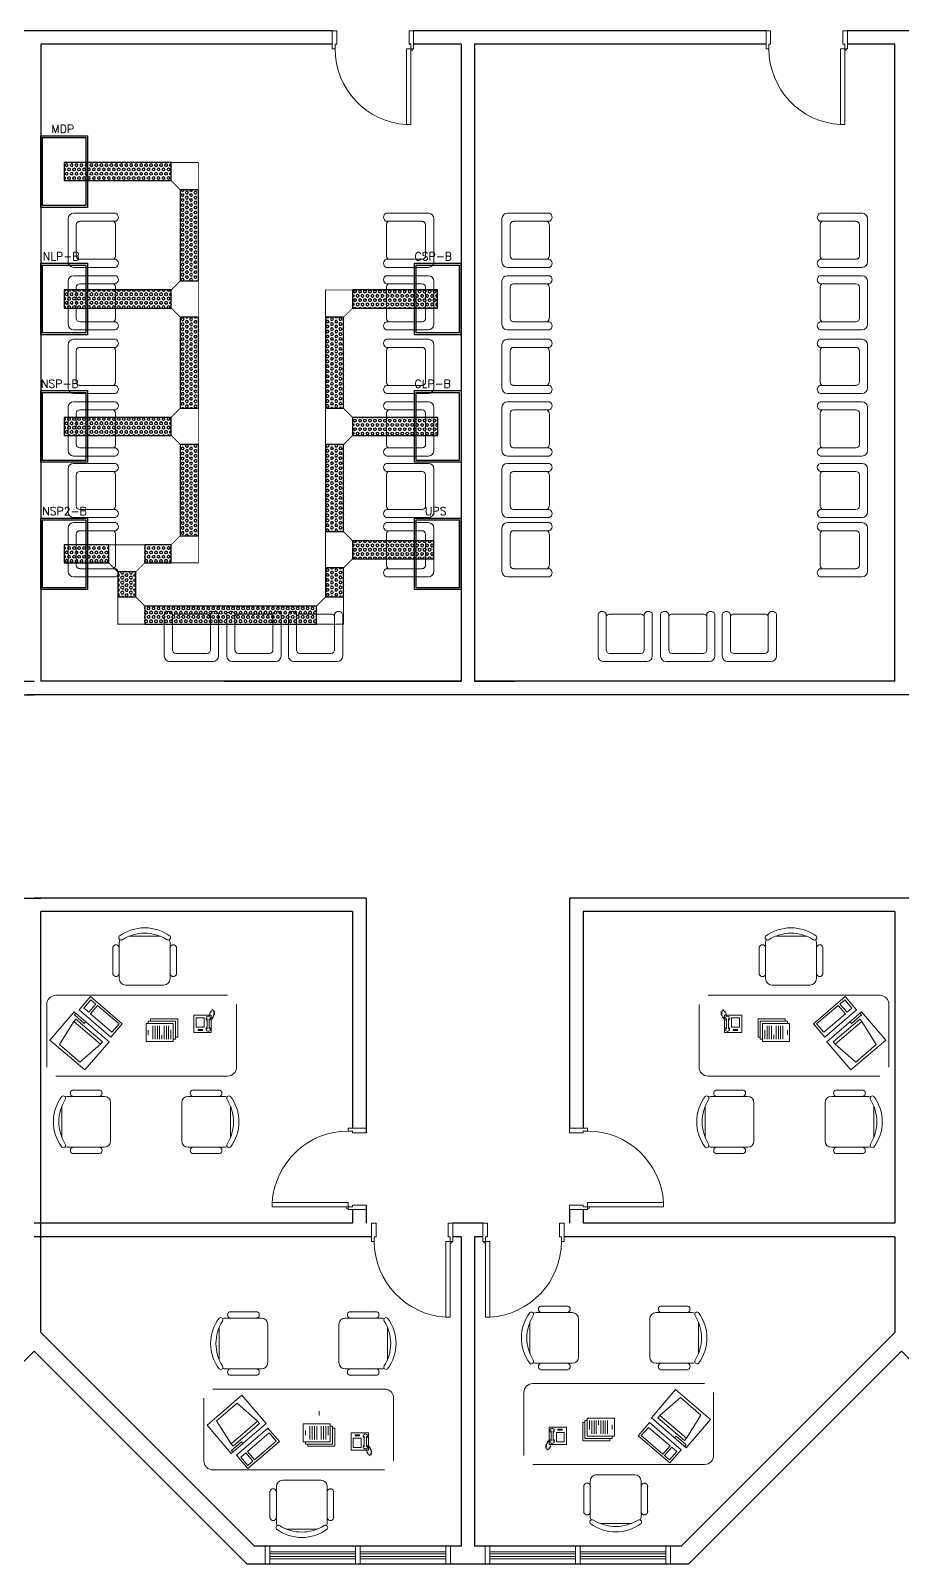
# Model space of a CAD drawing. Extents: x -15 to 135, y 313 to 399.
# Drawn here: x 55.76 to 65.41, y 338.9 to 355.88 of the extents above; entities that cross this region are included whole.
import ezdxf

# ---------------------------------------------------------------- set-up
doc = ezdxf.new("R2010")
doc.units = 0
doc.header["$LTSCALE"] = 0.15
doc.layers.get('0').update_dxf_attribs({"color": 252})
for name, color, linetype in [('0 ARCH', 252, 'Continuous'), ('0 CABLE ROUTING', 252, 'Continuous'), ('CIRCUIT_PRO_LAYER', 7, 'Continuous'), ('CPTOOLS-TRAY', 1, 'Continuous')]:
    doc.layers.add(name, color=color, linetype=linetype)
for name, color, linetype, lineweight in [('anal', 252, 'Continuous', 20), ('DOOR', 252, 'Continuous', 20), ('FUR', 252, 'Continuous', 9), ('sofa', 252, 'Continuous', 9), ('wall', 252, 'Continuous', 30)]:
    doc.layers.add(name, color=color, linetype=linetype, lineweight=lineweight)
doc.styles.add('ROMAND', font='ROMAND.SHX')

# ---------------------------------------------------------------- blocks, each defined once
blk = doc.blocks.new('D90')
at = {"layer": 'DOOR'}
for points in [[(0.03, 0.2), (0.03, 1.04), (0.078, 1.04), (0.078, 0.2)], [(0.03, 0.2), (0, 0.2), (0, 0), (0.05, 0), (0.05, 0.15), (0.03, 0.15)], [(0.87, 0.2), (0.9, 0.2), (0.9, 0), (0.85, 0), (0.85, 0.15), (0.87, 0.15)]]:
    blk.add_lwpolyline(points, close=True, dxfattribs=at)
blk.add_circle((0.02, 0.21), 0.01, dxfattribs=at)
blk.add_arc((0.025, 0.197), 0.845, 0.2218, 86.3889, dxfattribs=at)
blk = doc.blocks.new('CHAIR7')
for p, q in [((5.12, 15.04), (17.88, 15.04)), ((0, 9), (0, -9)), ((20, 12), (3, 12)), ((23, -7.44), (23, 7.44)), ((3, -12), (20, -12)), ((5.12, -15), (17.88, -15))]:
    blk.add_line(p, q)
for centre, radius, start, end in [((5.56, 13.54), 1.56, 73.7398, 286.2602), ((17.44, 13.54), 1.56, 253.7398, 106.2602), ((3, 9), 3, 90, 180), ((20, 9), 3, 62.41556, 90), ((22.34, 11.12), 1.1, 53.30994, 212.02741), ((4.82, 0), 19.64, 327.57575, 32.42425), ((7, 0), 20, 323.1301, 36.8699), ((3, -9), 3, 180, 270), ((5.56, -13.5), 1.56, 73.7398, 286.2602), ((17.44, -13.5), 1.56, 253.7398, 106.2602), ((20, -9), 3, 270, 297.58444), ((22.34, -11.12), 1.1, 147.97259, 306.69006)]:
    blk.add_arc(centre, radius, start, end)
blk = doc.blocks.new('RECTANG')
for p, q in [((1, 1), (0, 1)), ((0, 1), (0, 0)), ((1, 0), (1, 1)), ((0, 0), (1, 0))]:
    blk.add_line(p, q)
blk = doc.blocks.new('IBMAT', base_point=(61, 306))
for p, q in [((75, 307), (75, 306)), ((81, 307), (75, 307)), ((81, 306), (81, 307))]:
    blk.add_line(p, q)
at = {"xscale": 21, "yscale": 17, "zscale": 21}
blk.add_blockref('RECTANG', (61, 306), dxfattribs=at)
blk = doc.blocks.new('KEYBOARD', base_point=(60, 294))
for p, xscale, yscale, zscale in [((60, 294), 19, 8, 19), ((61, 295), 13, 5, 13), ((75, 295), 3, 5, 3)]:
    blk.add_blockref('RECTANG', p, dxfattribs=dict(xscale=xscale, yscale=yscale, zscale=zscale))
blk = doc.blocks.new('FNCOMP')
for p, q in [((-6.64, 16.23), (-8.5, 3.5)), ((6.08, 16.23), (-6.64, 16.23)), ((8, 3.5), (6.08, 16.23)), ((-8.5, 3.5), (-8.5, 2.04)), ((8, 3.5), (-8.5, 3.5)), ((-8.5, 2.04), (8, 2.04)), ((8, 2.04), (8, 3.5))]:
    blk.add_line(p, q)
at = {"xscale": 1.033846153846154, "yscale": 1.033846153846154, "zscale": 1.033846153846154}
for name, p in [('IBMAT', (-10.86, 0)), ('KEYBOARD', (-10.05, -10.5))]:
    blk.add_blockref(name, p, dxfattribs=at)
blk = doc.blocks.new('FNPHONE')
for p, q in [((-9.1, 0.22), (-9.7, 0.02)), ((-8.9, 0.62), (-9.5, 0.42)), ((-8.7, 1.02), (-9.3, 0.82)), ((-8.5, 1.42), (-9.1, 1.22)), ((-8.3, 1.82), (-8.9, 1.62)), ((-7.14, 0.56), (-7.5, -0.58)), ((-7.29, 6.54), (-7.29, 1.54)), ((-6.29, 6.54), (-6.29, 1.54)), ((-3.87, 4.85), (-3.87, 4.85)), ((-3.87, 3.91), (-3.87, 3.91)), ((-3.87, 2.97), (-3.87, 2.97)), ((-3.87, 2.03), (-3.87, 2.03)), ((-2.94, 4.85), (-2.94, 4.85)), ((-2.94, 3.91), (-2.94, 3.91)), ((-2.94, 2.97), (-2.94, 2.97)), ((-2.94, 2.03), (-2.94, 2.03)), ((-2, 4.85), (-2, 4.85)), ((-2, 3.91), (-2, 3.91)), ((-2, 2.97), (-2, 2.97)), ((-2, 2.03), (-2, 2.03)), ((-9.3, -0.18), (-9.9, -0.38)), ((-9.3, -0.58), (-9.9, -0.78)), ((-9.3, -0.98), (-9.9, -1.18)), ((-9.3, -1.38), (-9.9, -1.58)), ((-9.1, -1.78), (-9.7, -1.98)), ((-8.9, -2.18), (-9.5, -2.38)), ((-8.43, -2.46), (-9.03, -2.66)), ((-7.9, -1.98), (-8.5, -2.18)), ((-7.7, -1.58), (-8.3, -1.78)), ((-7.5, -1.18), (-8.1, -1.38)), ((-7.3, -0.78), (-7.9, -0.98))]:
    blk.add_line(p, q)
for centre, start, end in [((-6.79, 6.54), 298.49146, 241.50854), ((-6.79, 1.54), 118.49146, 61.50854)]:
    blk.add_arc(centre, 1.05, start, end)
for p, xscale, yscale, zscale in [((-8.21, 0), 8.20528234483245, 8.104073169521023, 8.20528234483245), ((-4.81, 1.25), 3.75, 4.375, 3.75), ((-4.03, 6.72), 2.03125, 0.46875, 2.03125)]:
    blk.add_blockref('RECTANG', p, dxfattribs=dict(xscale=xscale, yscale=yscale, zscale=zscale))
blk = doc.blocks.new('ARCH')
at = {"layer": 'anal'}
for p, q in [((58.358, 339), (58.358, 339.1)), ((58.358, 339), (58.358, 338.9)), ((58.408, 339.1), (58.408, 338.9)), ((58.408, 339.04), (59.358, 339.04)), ((58.408, 339.015), (59.358, 339.015)), ((58.408, 339), (58.408, 338.9)), ((59.358, 339.1), (59.358, 338.9)), ((59.408, 339.1), (59.408, 338.9)), ((59.408, 339.04), (60.358, 339.04)), ((59.408, 339.015), (60.358, 339.015)), ((60.358, 339.1), (60.358, 338.9)), ((60.358, 339), (60.358, 338.9)), ((60.408, 339), (60.408, 339.1)), ((60.408, 339), (60.408, 338.9)), ((60.792, 339), (60.792, 339.1)), ((62.842, 339.1), (60.792, 339.1)), ((60.792, 339), (60.792, 338.9)), ((60.842, 339.1), (60.842, 338.9)), ((61.792, 339.04), (60.842, 339.04)), ((61.792, 339.015), (60.842, 339.015)), ((60.842, 339), (60.842, 338.9)), ((61.792, 339.1), (61.792, 338.9)), ((61.842, 339.1), (61.842, 338.9)), ((62.792, 339.04), (61.842, 339.04)), ((62.792, 339.015), (61.842, 339.015)), ((62.792, 339.1), (62.792, 338.9)), ((62.792, 339), (62.792, 338.9)), ((62.842, 339), (62.842, 339.1)), ((62.842, 339), (62.842, 338.9)), ((58.408, 338.985), (59.358, 338.985)), ((58.408, 338.96), (59.358, 338.96)), ((59.408, 338.985), (60.358, 338.985)), ((59.408, 338.96), (60.358, 338.96)), ((62.842, 338.9), (60.792, 338.9)), ((61.792, 338.985), (60.842, 338.985)), ((61.792, 338.96), (60.842, 338.96)), ((62.792, 338.985), (61.842, 338.985)), ((62.792, 338.96), (61.842, 338.96))]:
    blk.add_line(p, q, dxfattribs=at)
at = {"layer": 'DOOR'}
for points in [[(59.13, 355.675), (59.1, 355.675), (59.1, 355.875), (59.15, 355.875), (59.15, 355.725), (59.13, 355.725)], [(59.97, 355.675), (60, 355.675), (60, 355.875), (59.95, 355.875), (59.95, 355.725), (59.97, 355.725)], [(63.93, 355.675), (63.9, 355.675), (63.9, 355.875), (63.95, 355.875), (63.95, 355.725), (63.93, 355.725)], [(64.77, 355.675), (64.8, 355.675), (64.8, 355.875), (64.75, 355.875), (64.75, 355.725), (64.77, 355.725)], [(59.97, 355.675), (59.97, 354.835), (59.922, 354.835), (59.922, 355.675)], [(64.77, 355.675), (64.77, 354.835), (64.722, 354.835), (64.722, 355.675)]]:
    blk.add_lwpolyline(points, close=True, dxfattribs=at)
for centre in [(59.98, 355.665), (64.78, 355.665)]:
    blk.add_circle(centre, 0.01, dxfattribs=at)
for centre in [(59.975, 355.678), (64.775, 355.678)]:
    blk.add_arc(centre, 0.845, 180.2218, 266.3889, dxfattribs=at)
at = {"layer": 'FUR'}
for p, q in [((56.177, 353.795), (56.177, 353.315)), ((56.702, 353.855), (56.237, 353.855)), ((56.7, 353.765), (56.305, 353.765)), ((59.698, 353.855), (60.163, 353.855)), ((59.7, 353.765), (60.095, 353.765)), ((60.223, 353.795), (60.223, 353.315)), ((60.977, 353.795), (60.977, 353.315)), ((61.502, 353.855), (61.037, 353.855)), ((61.5, 353.765), (61.105, 353.765)), ((64.498, 353.855), (64.963, 353.855)), ((64.5, 353.765), (64.895, 353.765)), ((65.023, 353.795), (65.023, 353.315)), ((56.267, 353.727), (56.267, 353.382)), ((56.702, 353.39), (56.702, 353.72)), ((59.698, 353.39), (59.698, 353.72)), ((60.133, 353.727), (60.133, 353.382)), ((61.067, 353.727), (61.067, 353.382)), ((61.502, 353.39), (61.502, 353.72)), ((64.498, 353.39), (64.498, 353.72)), ((64.933, 353.727), (64.933, 353.382)), ((56.237, 353.255), (56.702, 353.255)), ((56.305, 353.345), (56.7, 353.345)), ((60.163, 353.255), (59.698, 353.255)), ((60.095, 353.345), (59.7, 353.345)), ((61.037, 353.255), (61.502, 353.255)), ((61.105, 353.345), (61.5, 353.345)), ((64.963, 353.255), (64.498, 353.255)), ((64.895, 353.345), (64.5, 353.345)), ((56.177, 353.103), (56.177, 352.623)), ((56.702, 353.163), (56.237, 353.163)), ((59.698, 353.163), (60.163, 353.163)), ((60.223, 353.103), (60.223, 352.623)), ((60.977, 353.103), (60.977, 352.623)), ((61.502, 353.163), (61.037, 353.163)), ((64.498, 353.163), (64.963, 353.163)), ((65.023, 353.103), (65.023, 352.623)), ((56.267, 353.036), (56.267, 352.691)), ((56.7, 353.073), (56.305, 353.073)), ((56.702, 352.698), (56.702, 353.028)), ((59.698, 352.698), (59.698, 353.028)), ((59.7, 353.073), (60.095, 353.073)), ((60.133, 353.036), (60.133, 352.691)), ((61.067, 353.036), (61.067, 352.691)), ((61.5, 353.073), (61.105, 353.073)), ((61.502, 352.698), (61.502, 353.028)), ((64.498, 352.698), (64.498, 353.028)), ((64.5, 353.073), (64.895, 353.073)), ((64.933, 353.036), (64.933, 352.691)), ((56.305, 352.653), (56.7, 352.653)), ((60.095, 352.653), (59.7, 352.653)), ((61.105, 352.653), (61.5, 352.653)), ((64.895, 352.653), (64.5, 352.653)), ((56.237, 352.563), (56.702, 352.563)), ((56.702, 352.459), (56.237, 352.459)), ((60.163, 352.563), (59.698, 352.563)), ((59.698, 352.459), (60.163, 352.459)), ((61.037, 352.563), (61.502, 352.563)), ((61.502, 352.459), (61.037, 352.459)), ((64.963, 352.563), (64.498, 352.563)), ((64.498, 352.459), (64.963, 352.459)), ((56.177, 352.399), (56.177, 351.919)), ((56.267, 352.332), (56.267, 351.987)), ((56.7, 352.369), (56.305, 352.369)), ((56.702, 351.994), (56.702, 352.324)), ((59.698, 351.994), (59.698, 352.324)), ((59.7, 352.369), (60.095, 352.369)), ((60.133, 352.332), (60.133, 351.987)), ((60.223, 352.399), (60.223, 351.919)), ((60.977, 352.399), (60.977, 351.919)), ((61.067, 352.332), (61.067, 351.987)), ((61.5, 352.369), (61.105, 352.369)), ((61.502, 351.994), (61.502, 352.324)), ((64.498, 351.994), (64.498, 352.324)), ((64.5, 352.369), (64.895, 352.369)), ((64.933, 352.332), (64.933, 351.987)), ((65.023, 352.399), (65.023, 351.919)), ((56.305, 351.949), (56.7, 351.949)), ((60.095, 351.949), (59.7, 351.949)), ((61.105, 351.949), (61.5, 351.949)), ((64.895, 351.949), (64.5, 351.949)), ((56.237, 351.859), (56.702, 351.859)), ((56.702, 351.767), (56.237, 351.767)), ((60.163, 351.859), (59.698, 351.859)), ((59.698, 351.767), (60.163, 351.767)), ((61.037, 351.859), (61.502, 351.859)), ((61.502, 351.767), (61.037, 351.767)), ((64.963, 351.859), (64.498, 351.859)), ((64.498, 351.767), (64.963, 351.767)), ((56.177, 351.707), (56.177, 351.227)), ((56.267, 351.64), (56.267, 351.295)), ((56.7, 351.677), (56.305, 351.677)), ((56.702, 351.302), (56.702, 351.632)), ((59.698, 351.302), (59.698, 351.632)), ((59.7, 351.677), (60.095, 351.677)), ((60.133, 351.64), (60.133, 351.295)), ((60.223, 351.707), (60.223, 351.227)), ((60.977, 351.707), (60.977, 351.227)), ((61.067, 351.64), (61.067, 351.295)), ((61.5, 351.677), (61.105, 351.677)), ((61.502, 351.302), (61.502, 351.632)), ((64.498, 351.302), (64.498, 351.632)), ((64.5, 351.677), (64.895, 351.677)), ((64.933, 351.64), (64.933, 351.295)), ((65.023, 351.707), (65.023, 351.227)), ((56.305, 351.257), (56.7, 351.257)), ((60.095, 351.257), (59.7, 351.257)), ((61.105, 351.257), (61.5, 351.257)), ((64.895, 351.257), (64.5, 351.257)), ((56.237, 351.167), (56.702, 351.167)), ((56.702, 351.086), (56.237, 351.086)), ((60.163, 351.167), (59.698, 351.167)), ((59.698, 351.086), (60.163, 351.086)), ((61.037, 351.167), (61.502, 351.167)), ((61.502, 351.086), (61.037, 351.086)), ((64.963, 351.167), (64.498, 351.167)), ((64.498, 351.086), (64.963, 351.086)), ((56.177, 351.026), (56.177, 350.546)), ((56.267, 350.958), (56.267, 350.613)), ((56.7, 350.996), (56.305, 350.996)), ((56.702, 350.621), (56.702, 350.951)), ((59.698, 350.621), (59.698, 350.951)), ((59.7, 350.996), (60.095, 350.996)), ((60.133, 350.958), (60.133, 350.613)), ((60.223, 351.026), (60.223, 350.546)), ((60.977, 351.026), (60.977, 350.546)), ((61.067, 350.958), (61.067, 350.613)), ((61.5, 350.996), (61.105, 350.996)), ((61.502, 350.621), (61.502, 350.951)), ((64.498, 350.621), (64.498, 350.951)), ((64.5, 350.996), (64.895, 350.996)), ((64.933, 350.958), (64.933, 350.613)), ((65.023, 351.026), (65.023, 350.546)), ((56.305, 350.576), (56.7, 350.576)), ((60.095, 350.576), (59.7, 350.576)), ((61.105, 350.576), (61.5, 350.576)), ((64.895, 350.576), (64.5, 350.576)), ((56.177, 350.37), (56.177, 349.89)), ((56.237, 350.486), (56.702, 350.486)), ((56.702, 350.43), (56.237, 350.43)), ((60.163, 350.486), (59.698, 350.486)), ((59.698, 350.43), (60.163, 350.43)), ((60.223, 350.37), (60.223, 349.89)), ((60.977, 350.37), (60.977, 349.89)), ((61.037, 350.486), (61.502, 350.486)), ((61.502, 350.43), (61.037, 350.43)), ((64.963, 350.486), (64.498, 350.486)), ((64.498, 350.43), (64.963, 350.43)), ((65.023, 350.37), (65.023, 349.89)), ((56.267, 350.303), (56.267, 349.958)), ((56.7, 350.34), (56.305, 350.34)), ((56.702, 349.965), (56.702, 350.295)), ((59.698, 349.965), (59.698, 350.295)), ((59.7, 350.34), (60.095, 350.34)), ((60.133, 350.303), (60.133, 349.958)), ((61.067, 350.303), (61.067, 349.958)), ((61.5, 350.34), (61.105, 350.34)), ((61.502, 349.965), (61.502, 350.295)), ((64.498, 349.965), (64.498, 350.295)), ((64.5, 350.34), (64.895, 350.34)), ((64.933, 350.303), (64.933, 349.958)), ((56.305, 349.92), (56.7, 349.92)), ((60.095, 349.92), (59.7, 349.92)), ((61.105, 349.92), (61.5, 349.92)), ((64.895, 349.92), (64.5, 349.92)), ((56.237, 349.83), (56.702, 349.83)), ((60.163, 349.83), (59.698, 349.83)), ((61.037, 349.83), (61.502, 349.83)), ((64.963, 349.83), (64.498, 349.83)), ((57.241, 349.418), (57.241, 348.953)), ((57.331, 349.416), (57.331, 349.02)), ((57.706, 349.418), (57.376, 349.418)), ((57.751, 349.02), (57.751, 349.416)), ((57.841, 348.953), (57.841, 349.418)), ((57.933, 349.418), (57.933, 348.953)), ((58.023, 349.416), (58.023, 349.02)), ((58.398, 349.418), (58.068, 349.418)), ((58.443, 349.02), (58.443, 349.416)), ((58.533, 348.953), (58.533, 349.418)), ((58.615, 349.418), (58.615, 348.953)), ((58.705, 349.416), (58.705, 349.02)), ((59.08, 349.418), (58.75, 349.418)), ((59.125, 349.02), (59.125, 349.416)), ((59.215, 348.953), (59.215, 349.418)), ((62.041, 349.418), (62.041, 348.953)), ((62.131, 349.416), (62.131, 349.02)), ((62.506, 349.418), (62.176, 349.418)), ((62.551, 349.02), (62.551, 349.416)), ((62.641, 348.953), (62.641, 349.418)), ((62.733, 349.418), (62.733, 348.953)), ((62.823, 349.416), (62.823, 349.02)), ((63.198, 349.418), (62.868, 349.418)), ((63.243, 349.02), (63.243, 349.416)), ((63.333, 348.953), (63.333, 349.418)), ((63.415, 349.418), (63.415, 348.953)), ((63.505, 349.416), (63.505, 349.02)), ((63.88, 349.418), (63.55, 349.418)), ((63.925, 349.02), (63.925, 349.416)), ((64.015, 348.953), (64.015, 349.418)), ((57.301, 348.893), (57.781, 348.893)), ((57.369, 348.983), (57.714, 348.983)), ((57.993, 348.893), (58.473, 348.893)), ((58.061, 348.983), (58.406, 348.983)), ((58.675, 348.893), (59.155, 348.893)), ((58.742, 348.983), (59.087, 348.983)), ((62.101, 348.893), (62.581, 348.893)), ((62.169, 348.983), (62.514, 348.983)), ((62.793, 348.893), (63.273, 348.893)), ((62.861, 348.983), (63.206, 348.983)), ((63.475, 348.893), (63.955, 348.893)), ((63.542, 348.983), (63.887, 348.983))]:
    blk.add_line(p, q, dxfattribs=at)
for centre, major_axis, start_param, end_param in [((56.237, 353.795), (0.0424, 0.0424), 0.785398, 2.356194), ((56.305, 353.727), (-0.0265, 0.0265), -0.785398, 0.785398), ((56.642, 353.72), (-0.0424, 0.0424), 3.926991, 4.775053), ((56.685, 353.81), (-0.0339, 0.0339), 2.685296, 5.122584), ((61.037, 353.795), (0.0424, 0.0424), 0.785398, 2.356194), ((61.105, 353.727), (-0.0265, 0.0265), -0.785398, 0.785398), ((61.442, 353.72), (-0.0424, 0.0424), 3.926991, 4.775053), ((61.485, 353.81), (-0.0339, 0.0339), 2.685296, 5.122584), ((56.237, 353.315), (-0.0424, 0.0424), 0.785398, 2.356194), ((56.305, 353.382), (0.0265, 0.0265), 2.356194, 3.926991), ((56.642, 353.39), (0.0424, 0.0424), 4.649725, 5.497787), ((56.685, 353.3), (0.0339, 0.0339), 4.302194, 6.739482), ((61.037, 353.315), (-0.0424, 0.0424), 0.785398, 2.356194), ((61.105, 353.382), (0.0265, 0.0265), 2.356194, 3.926991), ((61.442, 353.39), (0.0424, 0.0424), 4.649725, 5.497787), ((61.485, 353.3), (0.0339, 0.0339), 4.302194, 6.739482), ((56.237, 353.103), (0.0424, 0.0424), 0.785398, 2.356194), ((56.685, 353.119), (-0.0339, 0.0339), 2.685296, 5.122584), ((61.037, 353.103), (0.0424, 0.0424), 0.785398, 2.356194), ((61.485, 353.119), (-0.0339, 0.0339), 2.685296, 5.122584), ((56.305, 353.036), (-0.0265, 0.0265), -0.785398, 0.785398), ((56.642, 353.028), (-0.0424, 0.0424), 3.926991, 4.775053), ((61.105, 353.036), (-0.0265, 0.0265), -0.785398, 0.785398), ((61.442, 353.028), (-0.0424, 0.0424), 3.926991, 4.775053), ((56.237, 352.623), (-0.0424, 0.0424), 0.785398, 2.356194), ((56.305, 352.691), (0.0265, 0.0265), 2.356194, 3.926991), ((56.642, 352.698), (0.0424, 0.0424), 4.649725, 5.497787), ((56.685, 352.608), (0.0339, 0.0339), 4.302194, 6.739482), ((61.037, 352.623), (-0.0424, 0.0424), 0.785398, 2.356194), ((61.105, 352.691), (0.0265, 0.0265), 2.356194, 3.926991), ((61.442, 352.698), (0.0424, 0.0424), 4.649725, 5.497787), ((61.485, 352.608), (0.0339, 0.0339), 4.302194, 6.739482), ((56.237, 352.399), (0.0424, 0.0424), 0.785398, 2.356194), ((56.685, 352.415), (-0.0339, 0.0339), 2.685296, 5.122584), ((61.037, 352.399), (0.0424, 0.0424), 0.785398, 2.356194), ((61.485, 352.415), (-0.0339, 0.0339), 2.685296, 5.122584), ((56.305, 352.332), (-0.0265, 0.0265), -0.785398, 0.785398), ((56.642, 352.324), (-0.0424, 0.0424), 3.926991, 4.775053), ((61.105, 352.332), (-0.0265, 0.0265), -0.785398, 0.785398), ((61.442, 352.324), (-0.0424, 0.0424), 3.926991, 4.775053), ((56.237, 351.919), (-0.0424, 0.0424), 0.785398, 2.356194), ((56.305, 351.987), (0.0265, 0.0265), 2.356194, 3.926991), ((56.642, 351.994), (0.0424, 0.0424), 4.649725, 5.497787), ((56.685, 351.904), (0.0339, 0.0339), 4.302194, 6.739482), ((61.037, 351.919), (-0.0424, 0.0424), 0.785398, 2.356194), ((61.105, 351.987), (0.0265, 0.0265), 2.356194, 3.926991), ((61.442, 351.994), (0.0424, 0.0424), 4.649725, 5.497787), ((61.485, 351.904), (0.0339, 0.0339), 4.302194, 6.739482), ((56.237, 351.707), (0.0424, 0.0424), 0.785398, 2.356194), ((56.685, 351.723), (-0.0339, 0.0339), 2.685296, 5.122584), ((61.037, 351.707), (0.0424, 0.0424), 0.785398, 2.356194), ((61.485, 351.723), (-0.0339, 0.0339), 2.685296, 5.122584), ((56.305, 351.64), (-0.0265, 0.0265), -0.785398, 0.785398), ((56.642, 351.632), (-0.0424, 0.0424), 3.926991, 4.775053), ((61.105, 351.64), (-0.0265, 0.0265), -0.785398, 0.785398), ((61.442, 351.632), (-0.0424, 0.0424), 3.926991, 4.775053), ((56.237, 351.227), (-0.0424, 0.0424), 0.785398, 2.356194), ((56.305, 351.295), (0.0265, 0.0265), 2.356194, 3.926991), ((56.642, 351.302), (0.0424, 0.0424), 4.649725, 5.497787), ((56.685, 351.212), (0.0339, 0.0339), 4.302194, 6.739482), ((61.037, 351.227), (-0.0424, 0.0424), 0.785398, 2.356194), ((61.105, 351.295), (0.0265, 0.0265), 2.356194, 3.926991), ((61.442, 351.302), (0.0424, 0.0424), 4.649725, 5.497787), ((61.485, 351.212), (0.0339, 0.0339), 4.302194, 6.739482), ((56.237, 351.026), (0.0424, 0.0424), 0.785398, 2.356194), ((56.685, 351.041), (-0.0339, 0.0339), 2.685296, 5.122584), ((61.037, 351.026), (0.0424, 0.0424), 0.785398, 2.356194), ((61.485, 351.041), (-0.0339, 0.0339), 2.685296, 5.122584), ((56.305, 350.958), (-0.0265, 0.0265), -0.785398, 0.785398), ((56.642, 350.951), (-0.0424, 0.0424), 3.926991, 4.775053), ((61.105, 350.958), (-0.0265, 0.0265), -0.785398, 0.785398), ((61.442, 350.951), (-0.0424, 0.0424), 3.926991, 4.775053), ((56.237, 350.546), (-0.0424, 0.0424), 0.785398, 2.356194), ((56.305, 350.613), (0.0265, 0.0265), 2.356194, 3.926991), ((56.642, 350.621), (0.0424, 0.0424), 4.649725, 5.497787), ((56.685, 350.53), (0.0339, 0.0339), 4.302194, 6.739482), ((61.037, 350.546), (-0.0424, 0.0424), 0.785398, 2.356194), ((61.105, 350.613), (0.0265, 0.0265), 2.356194, 3.926991), ((61.442, 350.621), (0.0424, 0.0424), 4.649725, 5.497787), ((61.485, 350.53), (0.0339, 0.0339), 4.302194, 6.739482), ((56.237, 350.37), (0.0424, 0.0424), 0.785398, 2.356194), ((56.685, 350.385), (-0.0339, 0.0339), 2.685296, 5.122584), ((61.037, 350.37), (0.0424, 0.0424), 0.785398, 2.356194), ((61.485, 350.385), (-0.0339, 0.0339), 2.685296, 5.122584), ((56.305, 350.303), (-0.0265, 0.0265), -0.785398, 0.785398), ((56.642, 350.295), (-0.0424, 0.0424), 3.926991, 4.775053), ((61.105, 350.303), (-0.0265, 0.0265), -0.785398, 0.785398), ((61.442, 350.295), (-0.0424, 0.0424), 3.926991, 4.775053), ((56.237, 349.89), (-0.0424, 0.0424), 0.785398, 2.356194), ((56.305, 349.958), (0.0265, 0.0265), 2.356194, 3.926991), ((56.642, 349.965), (0.0424, 0.0424), 4.649725, 5.497787), ((56.685, 349.875), (0.0339, 0.0339), 4.302194, 6.739482), ((61.037, 349.89), (-0.0424, 0.0424), 0.785398, 2.356194), ((61.105, 349.958), (0.0265, 0.0265), 2.356194, 3.926991), ((61.442, 349.965), (0.0424, 0.0424), 4.649725, 5.497787), ((61.485, 349.875), (0.0339, 0.0339), 4.302194, 6.739482), ((57.286, 349.4), (0.0339, 0.0339), 5.826889, 8.264177), ((57.376, 349.358), (0.0424, 0.0424), 0.785398, 1.63346), ((57.706, 349.358), (-0.0424, 0.0424), 4.649725, 5.497787), ((57.797, 349.4), (-0.0339, 0.0339), 4.302194, 6.739482), ((57.978, 349.4), (0.0339, 0.0339), 5.826889, 8.264177), ((58.068, 349.358), (0.0424, 0.0424), 0.785398, 1.63346), ((58.398, 349.358), (-0.0424, 0.0424), 4.649725, 5.497787), ((58.488, 349.4), (-0.0339, 0.0339), 4.302194, 6.739482), ((58.659, 349.4), (0.0339, 0.0339), 5.826889, 8.264177), ((58.75, 349.358), (0.0424, 0.0424), 0.785398, 1.63346), ((59.08, 349.358), (-0.0424, 0.0424), 4.649725, 5.497787), ((59.17, 349.4), (-0.0339, 0.0339), 4.302194, 6.739482), ((62.086, 349.4), (0.0339, 0.0339), 5.826889, 8.264177), ((62.176, 349.358), (0.0424, 0.0424), 0.785398, 1.63346), ((62.506, 349.358), (-0.0424, 0.0424), 4.649725, 5.497787), ((62.597, 349.4), (-0.0339, 0.0339), 4.302194, 6.739482), ((62.778, 349.4), (0.0339, 0.0339), 5.826889, 8.264177), ((62.868, 349.358), (0.0424, 0.0424), 0.785398, 1.63346), ((63.198, 349.358), (-0.0424, 0.0424), 4.649725, 5.497787), ((63.288, 349.4), (-0.0339, 0.0339), 4.302194, 6.739482), ((63.459, 349.4), (0.0339, 0.0339), 5.826889, 8.264177), ((63.55, 349.358), (0.0424, 0.0424), 0.785398, 1.63346), ((63.88, 349.358), (-0.0424, 0.0424), 4.649725, 5.497787), ((63.97, 349.4), (-0.0339, 0.0339), 4.302194, 6.739482), ((57.369, 349.02), (0.0265, 0.0265), 2.356194, 3.926991), ((57.714, 349.02), (-0.0265, 0.0265), 2.356194, 3.926991), ((58.061, 349.02), (0.0265, 0.0265), 2.356194, 3.926991), ((58.406, 349.02), (-0.0265, 0.0265), 2.356194, 3.926991), ((58.742, 349.02), (0.0265, 0.0265), 2.356194, 3.926991), ((59.087, 349.02), (-0.0265, 0.0265), 2.356194, 3.926991), ((62.169, 349.02), (0.0265, 0.0265), 2.356194, 3.926991), ((62.514, 349.02), (-0.0265, 0.0265), 2.356194, 3.926991), ((62.861, 349.02), (0.0265, 0.0265), 2.356194, 3.926991), ((63.206, 349.02), (-0.0265, 0.0265), 2.356194, 3.926991), ((63.542, 349.02), (0.0265, 0.0265), 2.356194, 3.926991), ((63.887, 349.02), (-0.0265, 0.0265), 2.356194, 3.926991), ((57.301, 348.953), (-0.0424, 0.0424), 0.785398, 2.356194), ((57.781, 348.953), (0.0424, 0.0424), 3.926991, 5.497787), ((57.993, 348.953), (-0.0424, 0.0424), 0.785398, 2.356194), ((58.473, 348.953), (0.0424, 0.0424), 3.926991, 5.497787), ((58.675, 348.953), (-0.0424, 0.0424), 0.785398, 2.356194), ((59.155, 348.953), (0.0424, 0.0424), 3.926991, 5.497787), ((62.101, 348.953), (-0.0424, 0.0424), 0.785398, 2.356194), ((62.581, 348.953), (0.0424, 0.0424), 3.926991, 5.497787), ((62.793, 348.953), (-0.0424, 0.0424), 0.785398, 2.356194), ((63.273, 348.953), (0.0424, 0.0424), 3.926991, 5.497787), ((63.475, 348.953), (-0.0424, 0.0424), 0.785398, 2.356194), ((63.955, 348.953), (0.0424, 0.0424), 3.926991, 5.497787)]:
    blk.add_ellipse(centre, major_axis=major_axis, ratio=1, start_param=start_param, end_param=end_param, dxfattribs=at)
at = {"layer": 'FUR', "extrusion": (0, 0, -1)}
for centre, major_axis, start_param, end_param in [((59.715, 353.81), (0.0339, 0.0339), 2.685296, 5.122584), ((59.758, 353.72), (0.0424, 0.0424), 3.926991, 4.775053), ((60.095, 353.727), (0.0265, 0.0265), -0.785398, 0.785398), ((60.163, 353.795), (-0.0424, 0.0424), 0.785398, 2.356194), ((64.515, 353.81), (0.0339, 0.0339), 2.685296, 5.122584), ((64.558, 353.72), (0.0424, 0.0424), 3.926991, 4.775053), ((64.895, 353.727), (0.0265, 0.0265), -0.785398, 0.785398), ((64.963, 353.795), (-0.0424, 0.0424), 0.785398, 2.356194), ((59.715, 353.3), (-0.0339, 0.0339), 4.302194, 6.739482), ((59.758, 353.39), (-0.0424, 0.0424), 4.649725, 5.497787), ((60.095, 353.382), (-0.0265, 0.0265), 2.356194, 3.926991), ((60.163, 353.315), (0.0424, 0.0424), 0.785398, 2.356194), ((64.515, 353.3), (-0.0339, 0.0339), 4.302194, 6.739482), ((64.558, 353.39), (-0.0424, 0.0424), 4.649725, 5.497787), ((64.895, 353.382), (-0.0265, 0.0265), 2.356194, 3.926991), ((64.963, 353.315), (0.0424, 0.0424), 0.785398, 2.356194), ((59.715, 353.119), (0.0339, 0.0339), 2.685296, 5.122584), ((60.163, 353.103), (-0.0424, 0.0424), 0.785398, 2.356194), ((64.515, 353.119), (0.0339, 0.0339), 2.685296, 5.122584), ((64.963, 353.103), (-0.0424, 0.0424), 0.785398, 2.356194), ((59.758, 353.028), (0.0424, 0.0424), 3.926991, 4.775053), ((60.095, 353.036), (0.0265, 0.0265), -0.785398, 0.785398), ((64.558, 353.028), (0.0424, 0.0424), 3.926991, 4.775053), ((64.895, 353.036), (0.0265, 0.0265), -0.785398, 0.785398), ((59.715, 352.608), (-0.0339, 0.0339), 4.302194, 6.739482), ((59.758, 352.698), (-0.0424, 0.0424), 4.649725, 5.497787), ((60.095, 352.691), (-0.0265, 0.0265), 2.356194, 3.926991), ((60.163, 352.623), (0.0424, 0.0424), 0.785398, 2.356194), ((64.515, 352.608), (-0.0339, 0.0339), 4.302194, 6.739482), ((64.558, 352.698), (-0.0424, 0.0424), 4.649725, 5.497787), ((64.895, 352.691), (-0.0265, 0.0265), 2.356194, 3.926991), ((64.963, 352.623), (0.0424, 0.0424), 0.785398, 2.356194), ((59.715, 352.415), (0.0339, 0.0339), 2.685296, 5.122584), ((60.163, 352.399), (-0.0424, 0.0424), 0.785398, 2.356194), ((64.515, 352.415), (0.0339, 0.0339), 2.685296, 5.122584), ((64.963, 352.399), (-0.0424, 0.0424), 0.785398, 2.356194), ((59.758, 352.324), (0.0424, 0.0424), 3.926991, 4.775053), ((60.095, 352.332), (0.0265, 0.0265), -0.785398, 0.785398), ((64.558, 352.324), (0.0424, 0.0424), 3.926991, 4.775053), ((64.895, 352.332), (0.0265, 0.0265), -0.785398, 0.785398), ((59.715, 351.904), (-0.0339, 0.0339), 4.302194, 6.739482), ((59.758, 351.994), (-0.0424, 0.0424), 4.649725, 5.497787), ((60.095, 351.987), (-0.0265, 0.0265), 2.356194, 3.926991), ((60.163, 351.919), (0.0424, 0.0424), 0.785398, 2.356194), ((64.515, 351.904), (-0.0339, 0.0339), 4.302194, 6.739482), ((64.558, 351.994), (-0.0424, 0.0424), 4.649725, 5.497787), ((64.895, 351.987), (-0.0265, 0.0265), 2.356194, 3.926991), ((64.963, 351.919), (0.0424, 0.0424), 0.785398, 2.356194), ((59.715, 351.723), (0.0339, 0.0339), 2.685296, 5.122584), ((60.163, 351.707), (-0.0424, 0.0424), 0.785398, 2.356194), ((64.515, 351.723), (0.0339, 0.0339), 2.685296, 5.122584), ((64.963, 351.707), (-0.0424, 0.0424), 0.785398, 2.356194), ((59.758, 351.632), (0.0424, 0.0424), 3.926991, 4.775053), ((60.095, 351.64), (0.0265, 0.0265), -0.785398, 0.785398), ((64.558, 351.632), (0.0424, 0.0424), 3.926991, 4.775053), ((64.895, 351.64), (0.0265, 0.0265), -0.785398, 0.785398), ((59.715, 351.212), (-0.0339, 0.0339), 4.302194, 6.739482), ((59.758, 351.302), (-0.0424, 0.0424), 4.649725, 5.497787), ((60.095, 351.295), (-0.0265, 0.0265), 2.356194, 3.926991), ((60.163, 351.227), (0.0424, 0.0424), 0.785398, 2.356194), ((64.515, 351.212), (-0.0339, 0.0339), 4.302194, 6.739482), ((64.558, 351.302), (-0.0424, 0.0424), 4.649725, 5.497787), ((64.895, 351.295), (-0.0265, 0.0265), 2.356194, 3.926991), ((64.963, 351.227), (0.0424, 0.0424), 0.785398, 2.356194), ((59.715, 351.041), (0.0339, 0.0339), 2.685296, 5.122584), ((60.163, 351.026), (-0.0424, 0.0424), 0.785398, 2.356194), ((64.515, 351.041), (0.0339, 0.0339), 2.685296, 5.122584), ((64.963, 351.026), (-0.0424, 0.0424), 0.785398, 2.356194), ((59.758, 350.951), (0.0424, 0.0424), 3.926991, 4.775053), ((60.095, 350.958), (0.0265, 0.0265), -0.785398, 0.785398), ((64.558, 350.951), (0.0424, 0.0424), 3.926991, 4.775053), ((64.895, 350.958), (0.0265, 0.0265), -0.785398, 0.785398), ((59.715, 350.53), (-0.0339, 0.0339), 4.302194, 6.739482), ((59.758, 350.621), (-0.0424, 0.0424), 4.649725, 5.497787), ((60.095, 350.613), (-0.0265, 0.0265), 2.356194, 3.926991), ((60.163, 350.546), (0.0424, 0.0424), 0.785398, 2.356194), ((64.515, 350.53), (-0.0339, 0.0339), 4.302194, 6.739482), ((64.558, 350.621), (-0.0424, 0.0424), 4.649725, 5.497787), ((64.895, 350.613), (-0.0265, 0.0265), 2.356194, 3.926991), ((64.963, 350.546), (0.0424, 0.0424), 0.785398, 2.356194), ((59.715, 350.385), (0.0339, 0.0339), 2.685296, 5.122584), ((60.163, 350.37), (-0.0424, 0.0424), 0.785398, 2.356194), ((64.515, 350.385), (0.0339, 0.0339), 2.685296, 5.122584), ((64.963, 350.37), (-0.0424, 0.0424), 0.785398, 2.356194), ((59.758, 350.295), (0.0424, 0.0424), 3.926991, 4.775053), ((60.095, 350.303), (0.0265, 0.0265), -0.785398, 0.785398), ((64.558, 350.295), (0.0424, 0.0424), 3.926991, 4.775053), ((64.895, 350.303), (0.0265, 0.0265), -0.785398, 0.785398), ((59.715, 349.875), (-0.0339, 0.0339), 4.302194, 6.739482), ((59.758, 349.965), (-0.0424, 0.0424), 4.649725, 5.497787), ((60.095, 349.958), (-0.0265, 0.0265), 2.356194, 3.926991), ((60.163, 349.89), (0.0424, 0.0424), 0.785398, 2.356194), ((64.515, 349.875), (-0.0339, 0.0339), 4.302194, 6.739482), ((64.558, 349.965), (-0.0424, 0.0424), 4.649725, 5.497787), ((64.895, 349.958), (-0.0265, 0.0265), 2.356194, 3.926991), ((64.963, 349.89), (0.0424, 0.0424), 0.785398, 2.356194)]:
    blk.add_ellipse(centre, major_axis=major_axis, ratio=1, start_param=start_param, end_param=end_param, dxfattribs=at)
at = {"layer": 'sofa'}
for p, q in [((58.041, 344.403), (58.041, 345.098)), ((63.159, 344.403), (63.159, 345.098)), ((56.041, 344.303), (57.941, 344.303)), ((65.159, 344.303), (63.259, 344.303)), ((65.159, 344.303), (63.259, 344.303)), ((63.22, 340.901), (61.32, 340.901)), ((57.779, 340.839), (59.679, 340.839)), ((59.779, 340.739), (59.779, 340.045)), ((61.22, 340.801), (61.22, 340.106))]:
    blk.add_line(p, q, dxfattribs=at)
for points in [[(57.941, 345.198), (56.041, 345.198, 0.414214), (55.941, 345.098), (55.941, 344.403)], [(63.259, 345.198), (65.159, 345.198, -0.414214), (65.259, 345.098), (65.259, 344.403)], [(59.679, 339.945), (57.779, 339.945, -0.414214), (57.679, 340.045), (57.679, 340.739)], [(61.32, 340.006), (63.22, 340.006, 0.414214), (63.32, 340.106), (63.32, 340.801)]]:
    blk.add_lwpolyline(points, format="xyb", dxfattribs=at)
for points in [[(57.364, 344.736), (57.389, 344.736), (57.389, 344.936), (57.089, 344.936), (57.089, 344.911)], [(63.836, 344.736), (63.811, 344.736), (63.811, 344.936), (64.111, 344.936), (64.111, 344.911)], [(57.039, 344.686), (57.339, 344.686), (57.339, 344.886), (57.039, 344.886), (57.039, 344.686)], [(57.339, 344.711), (57.364, 344.711), (57.364, 344.911), (57.064, 344.911), (57.064, 344.886)], [(57.064, 344.761), (57.064, 344.811)], [(57.114, 344.711), (57.114, 344.861)], [(57.139, 344.711), (57.139, 344.861)], [(57.164, 344.711), (57.164, 344.861)], [(57.189, 344.711), (57.189, 344.861)], [(57.239, 344.711), (57.239, 344.861)], [(57.264, 344.711), (57.264, 344.861)], [(57.289, 344.711), (57.289, 344.861)], [(57.314, 344.711), (57.314, 344.811)], [(63.861, 344.711), (63.836, 344.711), (63.836, 344.911), (64.136, 344.911), (64.136, 344.886)], [(64.161, 344.686), (63.861, 344.686), (63.861, 344.886), (64.161, 344.886), (64.161, 344.686)], [(63.886, 344.711), (63.886, 344.811)], [(63.911, 344.711), (63.911, 344.861)], [(63.936, 344.711), (63.936, 344.861)], [(63.961, 344.711), (63.961, 344.861)], [(64.011, 344.711), (64.011, 344.861)], [(64.036, 344.711), (64.036, 344.861)], [(64.061, 344.711), (64.061, 344.861)], [(64.086, 344.711), (64.086, 344.861)], [(64.136, 344.761), (64.136, 344.811)], [(57.214, 344.711), (57.214, 344.761)], [(63.986, 344.711), (63.986, 344.761)], [(58.953, 340.597), (58.953, 340.547)], [(58.778, 340.456), (59.078, 340.456), (59.078, 340.256), (58.778, 340.256), (58.778, 340.456)], [(59.078, 340.431), (59.103, 340.431), (59.103, 340.231), (58.803, 340.231), (58.803, 340.256)], [(58.803, 340.381), (58.803, 340.331)], [(59.103, 340.406), (59.128, 340.406), (59.128, 340.206), (58.828, 340.206), (58.828, 340.231)], [(58.853, 340.431), (58.853, 340.281)], [(58.878, 340.431), (58.878, 340.281)], [(58.903, 340.431), (58.903, 340.281)], [(58.928, 340.431), (58.928, 340.281)], [(58.978, 340.431), (58.978, 340.281)], [(59.003, 340.431), (59.003, 340.281)], [(59.028, 340.431), (59.028, 340.281)], [(59.053, 340.431), (59.053, 340.331)], [(61.896, 340.468), (61.871, 340.468), (61.871, 340.268), (62.171, 340.268), (62.171, 340.293)], [(61.921, 340.493), (61.896, 340.493), (61.896, 340.293), (62.196, 340.293), (62.196, 340.318)], [(62.221, 340.518), (61.921, 340.518), (61.921, 340.318), (62.221, 340.318), (62.221, 340.518)], [(61.946, 340.493), (61.946, 340.393)], [(61.971, 340.493), (61.971, 340.343)], [(61.996, 340.493), (61.996, 340.343)], [(62.021, 340.493), (62.021, 340.343)], [(62.046, 340.493), (62.046, 340.443)], [(62.071, 340.493), (62.071, 340.343)], [(62.096, 340.493), (62.096, 340.343)], [(62.121, 340.493), (62.121, 340.343)], [(62.146, 340.493), (62.146, 340.343)], [(62.196, 340.443), (62.196, 340.393)]]:
    blk.add_lwpolyline(points, dxfattribs=at)
for centre, start, end in [((57.941, 344.403), 270, 0), ((63.259, 344.403), 180, 270), ((63.259, 344.403), 180, 270), ((61.32, 340.801), 90, 180), ((59.679, 340.739), 0, 90)]:
    blk.add_arc(centre, 0.1, start, end, dxfattribs=at)
at = {"layer": 'wall'}
for p, q in [((55.8, 355.875), (55.2, 355.875)), ((59.1, 355.875), (55.8, 355.875)), ((63.9, 355.875), (60, 355.875)), ((65.325, 355.875), (64.8, 355.875)), ((72.25, 355.875), (65.325, 355.875)), ((59.1, 355.725), (55.875, 355.725)), ((55.875, 355.725), (55.875, 348.675)), ((59.97, 355.725), (59.95, 355.725)), ((60.525, 355.725), (60, 355.725)), ((60.525, 355.725), (60.525, 348.675)), ((60.675, 355.725), (60.675, 348.675)), ((63.9, 355.725), (60.675, 355.725)), ((65.325, 355.725), (64.8, 355.725)), ((65.325, 348.675), (65.325, 355.725)), ((55.875, 355.125), (55.875, 348.675)), ((51.075, 348.675), (55.8, 348.675)), ((60.525, 348.675), (55.875, 348.675)), ((60.525, 348.675), (55.875, 348.675)), ((60.525, 348.675), (55.875, 348.675)), ((56.351, 348.675), (55.875, 348.675)), ((56.351, 348.675), (55.875, 348.675)), ((58.725, 348.675), (56.351, 348.675)), ((57.904, 348.675), (59.42, 348.675)), ((60.525, 348.675), (58.301, 348.675)), ((60.525, 348.675), (58.725, 348.675)), ((60.525, 348.675), (58.875, 348.675)), ((59.42, 348.675), (60.525, 348.675)), ((65.325, 348.675), (60.675, 348.675)), ((65.325, 348.675), (60.675, 348.675)), ((65.325, 348.675), (60.675, 348.675)), ((65.325, 348.675), (60.675, 348.675)), ((63.075, 348.675), (60.675, 348.675)), ((63.075, 348.675), (60.675, 348.675)), ((60.675, 348.675), (61.115, 348.675)), ((46.125, 348.525), (55.8, 348.525)), ((82.275, 348.525), (55.724, 348.525)), ((65.4, 348.525), (55.724, 348.525)), ((65.325, 348.525), (55.724, 348.525)), ((57.8, 348.525), (55.724, 348.525)), ((53.325, 346.275), (55.875, 346.275)), ((59.475, 346.275), (55.8, 346.275)), ((55.875, 341.466), (55.875, 346.125)), ((59.325, 346.125), (55.875, 346.125)), ((59.325, 346.125), (59.325, 343.726)), ((59.475, 346.275), (59.475, 343.676)), ((69.075, 346.275), (61.725, 346.275)), ((61.725, 346.275), (61.725, 343.726)), ((61.875, 346.125), (61.875, 343.726)), ((65.325, 346.125), (61.875, 346.125)), ((65.325, 346.125), (65.325, 342.675)), ((59.325, 342.826), (59.325, 342.675)), ((59.475, 342.876), (59.475, 342.675)), ((61.725, 342.826), (61.725, 342.675)), ((61.875, 342.826), (61.875, 342.675)), ((59.325, 342.675), (55.8, 342.675)), ((60.766, 342.675), (60.434, 342.675)), ((65.325, 342.675), (61.875, 342.675)), ((59.534, 342.525), (55.8, 342.525)), ((60.525, 342.525), (60.434, 342.525)), ((60.525, 342.525), (60.525, 339.1)), ((60.675, 342.525), (60.675, 339.1)), ((60.766, 342.525), (60.675, 342.525)), ((65.325, 342.525), (61.666, 342.525)), ((65.325, 342.525), (65.325, 341.466)), ((58.241, 339.1), (55.875, 341.466)), ((65.325, 341.466), (62.959, 339.1)), ((55.8, 341.259), (53.5, 338.959)), ((55.8, 341.259), (53.541, 339)), ((58.159, 338.9), (55.8, 341.259)), ((65.4, 341.259), (63.041, 338.9)), ((67.759, 338.9), (65.4, 341.259)), ((60.525, 339.1), (58.241, 339.1)), ((62.959, 339.1), (60.675, 339.1)), ((63.041, 338.9), (58.159, 338.9))]:
    blk.add_line(p, q, dxfattribs=at)
at = {"layer": 'DOOR'}
for p, rotation in [((59.475, 342.826), 90), ((60.434, 342.675), 180)]:
    blk.add_blockref('D90', p, dxfattribs=dict(at, rotation=rotation))
at = {"layer": 'DOOR', "xscale": -1}
for p, rotation in [((61.725, 342.826), 270), ((60.766, 342.675), 180)]:
    blk.add_blockref('D90', p, dxfattribs=dict(at, rotation=rotation))
at = {"layer": 'sofa'}
for name, p, xscale, yscale, zscale, rotation in [('CHAIR7', (57.024, 345.312), 0.0234375, 0.0234375, 0.0234375, 90), ('CHAIR7', (64.176, 345.312), -0.0234375, 0.0234375, 0.0234375, 270), ('FNCOMP', (56.436, 344.85), 0.02343749999997079, 0.02343749999997079, 0.02343749999997079, 139.3987053547845), ('FNCOMP', (64.764, 344.85), -0.02343749999997079, 0.0234375, 0.0234375, 220.6012946452155), ('FNPHONE', (57.568, 344.977), 0.0234375, 0.0234375, 0.0234375, 180), ('FNPHONE', (63.632, 344.977), -0.0234375, 0.0234375, 0.0234375, 180), ('CHAIR7', (56.647, 343.798), 0.0234375, 0.0234375, 0.0234375, 180), ('CHAIR7', (57.434, 343.798), -0.0234375, 0.0234375, 0.0234375, 180), ('CHAIR7', (63.766, 343.798), 0.0234375, 0.0234375, 0.0234375, 180), ('CHAIR7', (64.553, 343.798), -0.0234375, 0.0234375, 0.0234375, 180), ('FNCOMP', (58.175, 340.293), -0.02343749999997079, 0.0234375, 0.0234375, 40.60129464521547), ('FNCOMP', (62.824, 340.355), 0.02343749999997079, 0.02343749999997079, 0.02343749999997079, 319.3987053547845), ('CHAIR7', (62.236, 339.892), 0.0234375, 0.0234375, 0.0234375, 270), ('CHAIR7', (58.763, 339.83), -0.0234375, 0.0234375, 0.0234375, 90)]:
    blk.add_blockref(name, p, dxfattribs=dict(at, xscale=xscale, yscale=yscale, zscale=zscale, rotation=rotation))
at = {"layer": 'sofa', "yscale": 0.0234375, "zscale": 0.0234375}
for name, p, xscale in [('CHAIR7', (61.826, 341.406), -0.0234375), ('CHAIR7', (62.613, 341.406), 0.0234375), ('CHAIR7', (58.386, 341.344), -0.0234375), ('CHAIR7', (59.173, 341.344), 0.0234375), ('FNPHONE', (59.307, 340.165), -0.0234375), ('FNPHONE', (61.692, 340.227), 0.0234375)]:
    blk.add_blockref(name, p, dxfattribs=dict(at, xscale=xscale))
blk = doc.blocks.new('PANELS')
at = {"layer": '0 CABLE ROUTING', "color": 3}
for points in [[(-0.258, 0.396), (0.258, 0.396), (0.258, -0.396), (-0.258, -0.396)], [(-0.238, 0.376), (0.238, 0.376), (0.238, -0.376), (-0.238, -0.376)]]:
    blk.add_lwpolyline(points, close=True, dxfattribs=at)
at = {"layer": '0 CABLE ROUTING', "color": 3, "style": 'ROMAND'}
blk.add_attdef('MDP', (-0.141, 0.428), '', height=0.0886, dxfattribs=at)
blk = doc.blocks.new('*U75')
at = {"color": 0, "const_width": 0.01}
for points in [[(-0.1, 0.2), (-0.1, 0.25)], [(0.1, 0.2), (0.1, 0.25)], [(-0.2, 0.1), (-0.25, 0.1)], [(0.25, 0.1), (0.2, 0.1)], [(-0.2, -0.1), (-0.25, -0.1)], [(0.25, -0.1), (0.2, -0.1)]]:
    blk.add_lwpolyline(points, dxfattribs=at)
at = {"layer": 'CIRCUIT_PRO_LAYER', "color": 0, "const_width": 0.01}
blk.add_lwpolyline([(-0.2, -0.1), (-0.2, 0.1), (-0.1, 0.2), (0.1, 0.2), (0.2, 0.1), (0.2, -0.1)], close=True, dxfattribs=at)
blk = doc.blocks.new('*U80')
at = {"color": 0, "const_width": 0.01}
for points in [[(-0.1, 0.2), (-0.1, 0.25)], [(0.1, 0.2), (0.1, 0.25)], [(0.25, 0.1), (0.2, 0.1)], [(0.25, -0.1), (0.2, -0.1)]]:
    blk.add_lwpolyline(points, dxfattribs=at)
at = {"layer": 'CIRCUIT_PRO_LAYER', "color": 0, "const_width": 0.01}
blk.add_lwpolyline([(-0.1, -0.1), (-0.1, 0.2), (0.1, 0.2), (0.2, 0.1), (0.2, -0.1)], close=True, dxfattribs=at)
blk = doc.blocks.new('*U85')
at = {"layer": 'CPTOOLS-TRAY'}
h = blk.add_hatch(dxfattribs=at)
h.set_pattern_fill('HEX', color=0, scale=0.005)
h.paths.add_polyline_path([(0.1, 0.941), (-0.1, 0.941), (-0.1, 0), (0.1, 0)])
at = {"layer": 'CPTOOLS-TRAY', "color": 0}
blk.add_lwpolyline([(0.1, 0.941), (-0.1, 0.941), (-0.1, 0), (0.1, 0)], close=True, dxfattribs=at)
blk = doc.blocks.new('*U87')
at = {"layer": 'CPTOOLS-TRAY'}
h = blk.add_hatch(dxfattribs=at)
h.set_pattern_fill('HEX', color=0, scale=0.005)
h.paths.add_polyline_path([(0.1, 1.01), (-0.1, 1.01), (-0.1, 0), (0.1, 0)])
at = {"layer": 'CPTOOLS-TRAY', "color": 0}
blk.add_lwpolyline([(0.1, 1.01), (-0.1, 1.01), (-0.1, 0), (0.1, 0)], close=True, dxfattribs=at)
blk = doc.blocks.new('*U89')
at = {"layer": 'CPTOOLS-TRAY'}
h = blk.add_hatch(dxfattribs=at)
h.set_pattern_fill('HEX', color=0, scale=0.005)
h.paths.add_polyline_path([(0.1, 0.965), (-0.1, 0.965), (-0.1, 0), (0.1, 0)])
at = {"layer": 'CPTOOLS-TRAY', "color": 0}
blk.add_lwpolyline([(0.1, 0.965), (-0.1, 0.965), (-0.1, 0), (0.1, 0)], close=True, dxfattribs=at)
blk = doc.blocks.new('*U91')
at = {"layer": 'CPTOOLS-TRAY'}
h = blk.add_hatch(dxfattribs=at)
h.set_pattern_fill('HEX', color=0, scale=0.005)
h.paths.add_polyline_path([(0.1, 0.942), (-0.1, 0.942), (-0.1, 0), (0.1, 0)])
at = {"layer": 'CPTOOLS-TRAY', "color": 0}
blk.add_lwpolyline([(0.1, 0.942), (-0.1, 0.942), (-0.1, 0), (0.1, 0)], close=True, dxfattribs=at)
blk = doc.blocks.new('*U93')
at = {"layer": 'CPTOOLS-TRAY'}
h = blk.add_hatch(dxfattribs=at)
h.set_pattern_fill('HEX', color=0, scale=0.005)
h.paths.add_polyline_path([(0.1, 0.898), (-0.1, 0.898), (-0.1, 0), (0.1, 0)])
at = {"layer": 'CPTOOLS-TRAY', "color": 0}
blk.add_lwpolyline([(0.1, 0.898), (-0.1, 0.898), (-0.1, 0), (0.1, 0)], close=True, dxfattribs=at)
blk = doc.blocks.new('*U95')
at = {"layer": 'CPTOOLS-TRAY'}
h = blk.add_hatch(dxfattribs=at)
h.set_pattern_fill('HEX', color=0, scale=0.005)
h.paths.add_polyline_path([(0.1, 0.292), (-0.1, 0.292), (-0.1, 0), (0.1, 0)])
at = {"layer": 'CPTOOLS-TRAY', "color": 0}
blk.add_lwpolyline([(0.1, 0.292), (-0.1, 0.292), (-0.1, 0), (0.1, 0)], close=True, dxfattribs=at)
blk = doc.blocks.new('*U97')
at = {"layer": 'CPTOOLS-TRAY'}
h = blk.add_hatch(dxfattribs=at)
h.set_pattern_fill('HEX', color=0, scale=0.005)
h.paths.add_polyline_path([(0.1, 0.492), (-0.1, 0.492), (-0.1, 0), (0.1, 0)])
at = {"layer": 'CPTOOLS-TRAY', "color": 0}
blk.add_lwpolyline([(0.1, 0.492), (-0.1, 0.492), (-0.1, 0), (0.1, 0)], close=True, dxfattribs=at)
blk = doc.blocks.new('*U99')
at = {"layer": 'CPTOOLS-TRAY'}
h = blk.add_hatch(dxfattribs=at)
h.set_pattern_fill('HEX', color=0, scale=0.005)
h.paths.add_polyline_path([(0.1, 0.323), (-0.1, 0.323), (-0.1, 0), (0.1, 0)])
at = {"layer": 'CPTOOLS-TRAY', "color": 0}
blk.add_lwpolyline([(0.1, 0.323), (-0.1, 0.323), (-0.1, 0), (0.1, 0)], close=True, dxfattribs=at)
blk = doc.blocks.new('*U101')
at = {"layer": 'CPTOOLS-TRAY'}
h = blk.add_hatch(dxfattribs=at)
h.set_pattern_fill('HEX', color=0, scale=0.005)
h.paths.add_polyline_path([(0.1, 1.899), (-0.1, 1.899), (-0.1, 0), (0.1, 0)])
at = {"layer": 'CPTOOLS-TRAY', "color": 0}
blk.add_lwpolyline([(0.1, 1.899), (-0.1, 1.899), (-0.1, 0), (0.1, 0)], close=True, dxfattribs=at)
blk = doc.blocks.new('*U103')
at = {"layer": 'CPTOOLS-TRAY'}
h = blk.add_hatch(dxfattribs=at)
h.set_pattern_fill('HEX', color=0, scale=0.005)
h.paths.add_polyline_path([(0.1, 0.278), (-0.1, 0.278), (-0.1, 0), (0.1, 0)])
at = {"layer": 'CPTOOLS-TRAY', "color": 0}
blk.add_lwpolyline([(0.1, 0.278), (-0.1, 0.278), (-0.1, 0), (0.1, 0)], close=True, dxfattribs=at)
blk = doc.blocks.new('*U111')
at = {"layer": 'CPTOOLS-TRAY'}
h = blk.add_hatch(dxfattribs=at)
h.set_pattern_fill('HEX', color=0, scale=0.005)
h.paths.add_polyline_path([(0.1, 1.185), (-0.1, 1.185), (-0.1, 0), (0.1, 0)])
at = {"layer": 'CPTOOLS-TRAY', "color": 0}
blk.add_lwpolyline([(0.1, 1.185), (-0.1, 1.185), (-0.1, 0), (0.1, 0)], close=True, dxfattribs=at)
blk = doc.blocks.new('N1O5Q1N3F1')
at = {"layer": '0 CABLE ROUTING', "color": 0}
for name, p, rotation in [('*U111', (57.318, 354.315), 90), ('*U80', (57.518, 354.315), 180), ('*U87', (57.518, 353.105), 1.89433836827967e-11), ('*U75', (57.518, 352.905), 90.0000000000188), ('*U111', (57.318, 352.905), 90.00000000001926), ('*U80', (59.125, 352.905), 270), ('*U85', (59.325, 352.905), 270), ('*U87', (57.518, 351.695), 1.935049468202404e-11), ('*U87', (59.125, 352.705), 180), ('*U75', (57.518, 351.495), 90.00000000001647), ('*U75', (59.125, 351.495), 270), ('*U111', (57.318, 351.495), 90.00000000001926), ('*U91', (59.325, 351.495), 270), ('*U87', (57.518, 350.285), 1.89433836827967e-11), ('*U89', (59.125, 351.295), 180), ('*U75', (59.125, 350.13), 270), ('*U80', (57.518, 350.085), 90.00000000001884), ('*U93', (59.325, 350.13), 270), ('*U97', (56.626, 350.085), 90.00000000001985), ('*U75', (56.826, 350.085), 180), ('*U95', (57.318, 350.085), 90.00000000002225), ('*U99', (59.125, 349.93), 180), ('*U80', (59.125, 349.407), 90), ('*U101', (58.925, 349.407), 90)]:
    blk.add_blockref(name, p, dxfattribs=dict(at, rotation=rotation))
for name, p in [('*U103', (56.826, 349.607)), ('*U80', (56.826, 349.407))]:
    blk.add_blockref(name, p, dxfattribs=at)

msp = doc.modelspace()

# ---------------------------------------------------------------- block references
at = {"layer": '0 ARCH', "color": 3}
msp.add_blockref('ARCH', (0, 0), dxfattribs=at)
at = {"layer": '0 CABLE ROUTING', "color": 3}
for p, values in [((56.133, 354.315), {'MDP': 'MDP'}), ((60.266, 350.085), {'MDP': 'UPS'})]:
    msp.add_blockref('PANELS', p, dxfattribs=at).add_auto_attribs(values)
at = {"layer": '0 CABLE ROUTING', "color": 1}
msp.add_blockref('N1O5Q1N3F1', (0, 0), dxfattribs=at)
at = {"layer": '0 CABLE ROUTING', "color": 3}
ref = msp.add_blockref('PANELS', (56.133, 352.905), dxfattribs=at)
ref.add_attrib('MDP', 'NLP-B', (55.896, 353.333), dxfattribs={"color": 1, "height": 0.0886, "style": 'ROMAND'})
ref = msp.add_blockref('PANELS', (60.266, 352.905), dxfattribs=at)
ref.add_attrib('MDP', 'CSP-B', (60.01, 353.333), dxfattribs={"color": 7, "height": 0.0886, "style": 'ROMAND'})
ref = msp.add_blockref('PANELS', (56.133, 351.495), dxfattribs=at)
ref.add_attrib('MDP', 'NSP-B', (55.875, 351.923), dxfattribs={"color": 2, "height": 0.0886, "style": 'ROMAND'})
ref = msp.add_blockref('PANELS', (60.267, 351.495), dxfattribs=at)
ref.add_attrib('MDP', 'CLP-B', (60.009, 351.923), dxfattribs={"color": 5, "height": 0.0886, "style": 'ROMAND'})
ref = msp.add_blockref('PANELS', (56.133, 350.085), dxfattribs=at)
ref.add_attrib('MDP', 'NSP2-B', (55.89, 350.513), dxfattribs={"color": 4, "height": 0.0886, "style": 'ROMAND'})

doc.saveas('drawing.dxf')
